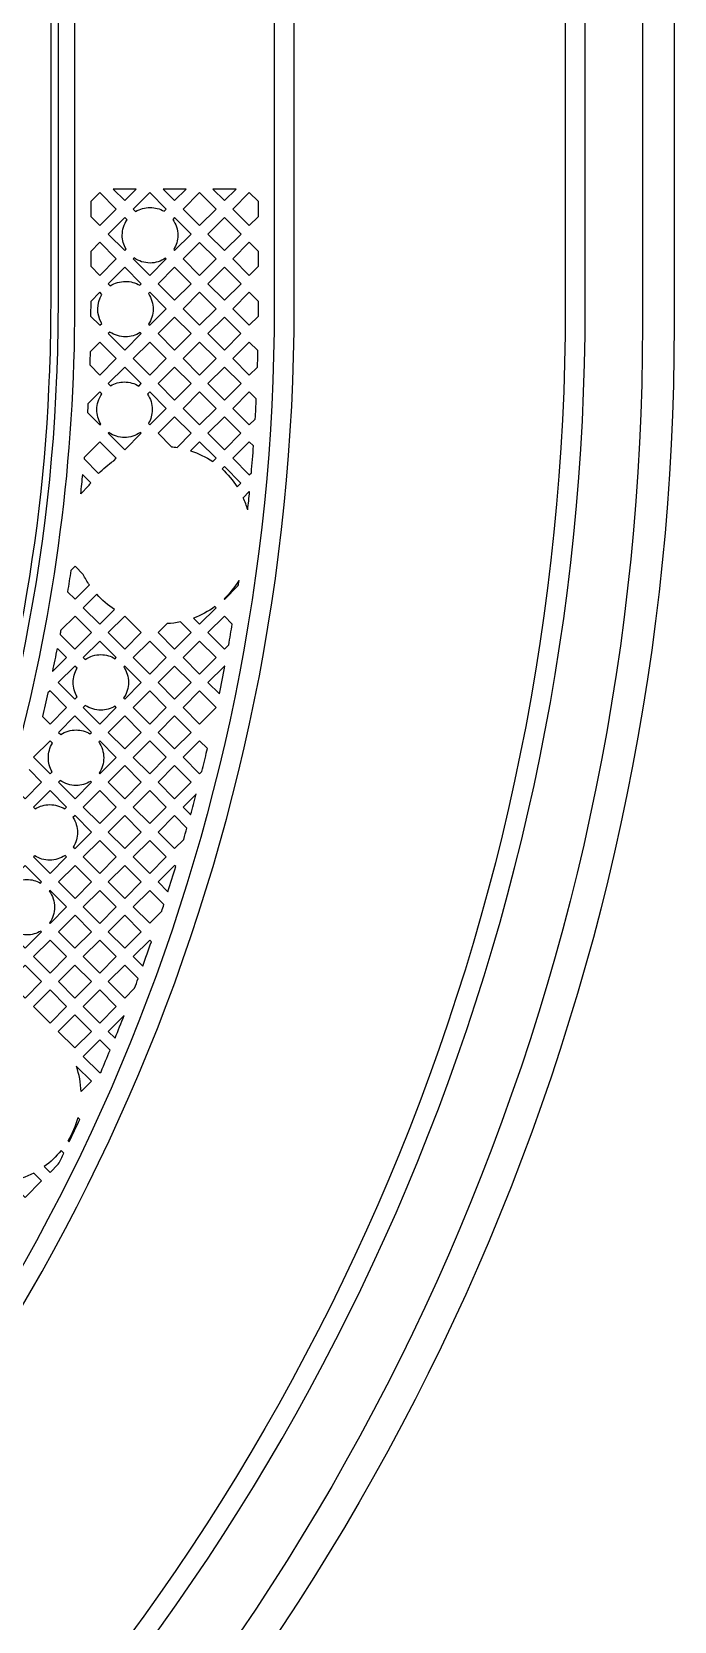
# Model space of a CAD drawing. Extents: x 726 to 3150, y -650 to 148.
# Drawn here: x 2612.29 to 2616.41, y -546.3 to -536.1 of the extents above; entities that cross this region are included whole.
import ezdxf

# ---------------------------------------------------------------- set-up
doc = ezdxf.new("R2010")
doc.units = 0
doc.layers.add('bak_bak_btr2-bcq2792', color=8, linetype='Continuous')
doc.layers.add('bak_outline', color=12, linetype='Continuous')

msp = doc.modelspace()

# ---------------------------------------------------------------- linework, layer by layer
at = {"layer": 'bak_bak_btr2-bcq2792'}
for p, q in [((2612.963, -537.114), (2612.815, -537.114)), ((2613.283, -537.114), (2613.135, -537.114)), ((2613.603, -537.114), (2613.454, -537.114)), ((2613.423, -540.279), (2613.496, -540.352)), ((2613.347, -540.994), (2613.263, -541.078)), ((2613.263, -541.078), (2613.312, -541.127)), ((2613.103, -541.558), (2613.166, -541.621)), ((2612.943, -542.037), (2613.004, -542.098)), ((2612.885, -542.415), (2612.783, -542.517)), ((2612.783, -542.517), (2612.827, -542.56)), ((2612.526, -543.218), (2612.533, -543.225))]:
    msp.add_line(p, q, dxfattribs=at)
for points in [[(2598, -555.381), (2598, -549.881, -0.196002), (2602.246, -539.466, 0.196006), (2603.017, -537.576), (2603.017, -506.983, -0.414216), (2603.814, -506.186), (2615.413, -506.186, -0.414216), (2616.21, -506.983), (2616.21, -537.991, -0.202307), (2611.708, -548.661, 0.202311), (2611.194, -549.881), (2611.194, -555.381, 0.202315), (2611.708, -556.601, -0.202307), (2616.21, -567.271), (2616.21, -588.803, -0.414217), (2615.413, -589.599), (2603.814, -589.599, -0.414217), (2603.017, -588.803), (2603.017, -567.686, 0.196007), (2602.246, -565.796, -0.196002)], [(2612.943, -537.242), (2612.959, -537.258, -0.137076), (2613.051, -537.232, -0.132503), (2613.141, -537.256), (2613.155, -537.242), (2613.049, -537.136)], [(2612.783, -537.402), (2612.889, -537.508), (2612.898, -537.499, -0.132503), (2612.873, -537.41, -0.1496), (2612.904, -537.31), (2612.889, -537.296)], [(2613.197, -537.308, -0.154144), (2613.229, -537.41, -0.137129), (2613.203, -537.502), (2613.209, -537.508), (2613.315, -537.402), (2613.209, -537.296)], [(2612.943, -537.562), (2613.049, -537.668), (2613.155, -537.562), (2613.151, -537.557, -0.149556), (2613.051, -537.588, -0.154143), (2612.949, -537.555)], [(2612.783, -537.721), (2612.796, -537.735, -0.145464), (2612.894, -537.706, -0.136486), (2612.985, -537.731), (2612.995, -537.721), (2612.889, -537.615)], [(2612.67, -537.928), (2612.729, -537.987), (2612.741, -537.975, -0.283141), (2612.743, -537.789), (2612.729, -537.775), (2612.671, -537.834)], [(2613.041, -537.784, -0.1502), (2613.071, -537.884, -0.145463), (2613.042, -537.981), (2613.049, -537.987), (2613.155, -537.881), (2613.049, -537.775)], [(2613.582, -537.881), (2613.688, -537.987), (2613.747, -537.929, 0.001284), (2613.747, -537.867), (2613.747, -537.834), (2613.688, -537.775)], [(2612.664, -538.242), (2612.729, -538.307), (2612.835, -538.201), (2612.729, -538.095), (2612.667, -538.158, -0.001881)], [(2612.783, -538.041), (2612.889, -538.147), (2612.995, -538.041), (2612.988, -538.034, -0.141252), (2612.894, -538.061, -0.150204), (2612.794, -538.031)], [(2613.582, -538.201), (2613.688, -538.307), (2613.741, -538.255, 0.002125), (2613.743, -538.15), (2613.688, -538.095)], [(2612.783, -538.361), (2612.798, -538.375, -0.133035), (2612.887, -538.351, -0.136751), (2612.979, -538.377), (2612.995, -538.361), (2612.889, -538.255)], [(2612.65, -538.547), (2612.729, -538.627), (2612.735, -538.621, -0.136739), (2612.71, -538.529, -0.153617), (2612.742, -538.427), (2612.729, -538.415), (2612.653, -538.491, -0.001288)], [(2613.035, -538.429, -0.14994), (2613.065, -538.529, -0.133025), (2613.041, -538.618), (2613.049, -538.627), (2613.155, -538.521), (2613.049, -538.415)], [(2613.582, -538.521), (2613.688, -538.627), (2613.726, -538.589, 0.002643), (2613.733, -538.459), (2613.688, -538.415)], [(2613.103, -538.68), (2613.188, -538.766, -0.016263), (2613.225, -538.771), (2613.315, -538.68), (2613.209, -538.574)], [(2612.783, -538.68), (2612.889, -538.786), (2612.995, -538.68), (2612.989, -538.675, -0.153615), (2612.887, -538.707, -0.149941), (2612.788, -538.676)], [(2612.628, -538.845), (2612.721, -538.938, -0.055658), (2612.818, -538.857), (2612.835, -538.84), (2612.729, -538.734), (2612.629, -538.835)], [(2613.311, -538.792, -0.069796), (2613.453, -538.862), (2613.475, -538.84), (2613.369, -538.734)], [(2613.582, -538.84), (2613.688, -538.946), (2613.701, -538.934, 0.003509), (2613.715, -538.761), (2613.688, -538.734)], [(2613.513, -538.909, -0.066355), (2613.611, -539.024), (2613.634, -539), (2613.528, -538.894)], [(2612.522, -539.698), (2612.57, -539.745), (2612.662, -539.653, -0.033722), (2612.623, -539.587), (2612.57, -539.533), (2612.543, -539.56, -0.003097)], [(2613.526, -539.743), (2613.529, -539.746), (2613.617, -539.657, 0.000699), (2613.622, -539.627), (2613.62, -539.625, -0.06656)], [(2612.623, -539.799), (2612.729, -539.905), (2612.824, -539.811, -0.066306), (2612.709, -539.713)], [(2613.329, -539.866), (2613.369, -539.905), (2613.475, -539.799), (2613.467, -539.792, -0.069056)], [(2612.474, -539.97), (2612.569, -540.065), (2612.675, -539.959), (2612.57, -539.853), (2612.479, -539.944, -0.000669)], [(2613.103, -539.959), (2613.209, -540.065), (2613.315, -539.959), (2613.246, -539.89, -0.037275), (2613.162, -539.901)], [(2613.423, -539.959), (2613.529, -540.065), (2613.556, -540.038, 0.002761), (2613.579, -539.904), (2613.529, -539.853)], [(2612.623, -540.119), (2612.635, -540.131, -0.15073), (2612.736, -540.1, -0.137808), (2612.828, -540.126), (2612.835, -540.119), (2612.729, -540.013)], [(2612.463, -540.279), (2612.569, -540.385), (2612.584, -540.371, -0.137804), (2612.558, -540.278, -0.135958), (2612.583, -540.187), (2612.569, -540.173)], [(2612.882, -540.378), (2612.889, -540.385), (2612.995, -540.279), (2612.889, -540.173), (2612.883, -540.179, -0.148889), (2612.913, -540.278, -0.150728)], [(2612.362, -540.497), (2612.41, -540.545), (2612.516, -540.439), (2612.41, -540.333), (2612.396, -540.346, -0.003421)], [(2612.623, -540.439), (2612.729, -540.545), (2612.835, -540.439), (2612.827, -540.431, -0.135952), (2612.736, -540.456, -0.148883), (2612.636, -540.426)], [(2612.464, -540.599), (2612.478, -540.613, -0.147835), (2612.577, -540.583, -0.133295), (2612.666, -540.608), (2612.675, -540.599), (2612.569, -540.493)], [(2612.304, -540.758), (2612.41, -540.864), (2612.423, -540.851, -0.133308), (2612.399, -540.761, -0.138868), (2612.425, -540.668), (2612.41, -540.652)], [(2612.722, -540.66, -0.153355), (2612.754, -540.761, -0.14783), (2612.725, -540.86), (2612.729, -540.864), (2612.835, -540.759), (2612.729, -540.653)], [(2613.263, -540.758), (2613.369, -540.864), (2613.384, -540.85, 0.002784), (2613.416, -540.716), (2613.416, -540.716), (2613.419, -540.703), (2613.369, -540.652)], [(2612.464, -540.918), (2612.57, -541.024), (2612.676, -540.918), (2612.67, -540.913, -0.138866), (2612.577, -540.939, -0.153348), (2612.475, -540.907)], [(2612.304, -541.078), (2612.315, -541.089, -0.139131), (2612.408, -541.062, -0.143002), (2612.504, -541.09), (2612.516, -541.078), (2612.41, -540.972)], [(2612.557, -541.144, -0.143717), (2612.586, -541.24, -0.139121), (2612.559, -541.334), (2612.57, -541.344), (2612.675, -541.238), (2612.57, -541.132)], [(2613.103, -541.238), (2613.209, -541.344), (2613.267, -541.285, 0.001573), (2613.288, -541.212), (2613.209, -541.132)], [(2612.144, -541.558), (2612.16, -541.574, -0.152566), (2612.261, -541.542, -0.129576), (2612.348, -541.565), (2612.356, -541.558), (2612.25, -541.452)], [(2612.304, -541.398), (2612.41, -541.504), (2612.516, -541.398), (2612.506, -541.388, -0.147578), (2612.408, -541.418, -0.143674), (2612.312, -541.39)], [(2612.405, -541.616, -0.157025), (2612.439, -541.72, -0.152571), (2612.407, -541.821), (2612.41, -541.824), (2612.516, -541.718), (2612.41, -541.612)], [(2612.943, -541.717), (2613.049, -541.823), (2613.126, -541.746, 0.00098), (2613.14, -541.703), (2613.049, -541.612)], [(2612.144, -541.877), (2612.25, -541.983), (2612.356, -541.877), (2612.351, -541.873, -0.134093), (2612.261, -541.898, -0.157032), (2612.157, -541.864)], [(2612.783, -542.197), (2612.889, -542.303), (2612.952, -542.24, 0.001379), (2612.975, -542.177), (2612.889, -542.091)], [(2612.623, -542.677), (2612.729, -542.783), (2612.737, -542.775, 0.003042), (2612.795, -542.637), (2612.729, -542.571)], [(2612.372, -543.384), (2612.41, -543.422), (2612.463, -543.369, 0.001616), (2612.498, -543.298), (2612.481, -543.281, -0.066182)], [(2612.148, -543.48), (2612.25, -543.582), (2612.356, -543.476), (2612.305, -543.425, -0.073373)]]:
    msp.add_lwpolyline(points, format="xyb", close=True, dxfattribs=at)
for points in [[(2615.843, -567.146, 0.033094), (2615.716, -565.229, -0.14432), (2615.702, -565.13, 0.021032), (2615.482, -563.928, -0.235174), (2615.446, -563.774, 0.030981), (2614.921, -562.054, -0.327235), (2614.845, -561.857, 0.032461), (2614.047, -560.15, -0.402734), (2613.926, -559.935, 0.026194), (2613.103, -558.656, -0.462809), (2612.943, -558.438, 0.021469), (2612.153, -557.472, -0.512225), (2611.959, -557.259, 0.004676), (2611.772, -557.062), (2611.763, -557.052, 0.007213), (2611.468, -556.755), (2611.442, -556.73, -0.047495), (2611.19, -556.429, -0.458967), (2611.052, -556.197, -0.11836), (2610.826, -555.257), (2610.826, -549.757, -0.202298), (2611.452, -548.274, 0.202302), (2615.843, -537.867), (2615.843, -506.856, -0.1755)], [(2615.715, -506.959), (2615.715, -537.867, -0.202308), (2611.363, -548.183, 0.202304), (2610.699, -549.757), (2610.699, -555.257, 0.118898), (2610.941, -556.259, 0.264777), (2611.083, -556.497, 0.049743), (2611.363, -556.831, -0.012228), (2611.855, -557.335, 0.308379), (2612.068, -557.568, -0.021115), (2612.837, -558.509, 0.268033), (2613.003, -558.735, -0.026221), (2613.819, -560.005, 0.214143), (2613.932, -560.205, -0.03315), (2614.738, -561.934, 0.130853), (2614.79, -562.068, -0.090345), (2615.715, -567.147)], [(2613.848, -509.441), (2613.848, -537.867, -0.202318), (2610.06, -546.845, 0.20223), (2608.832, -549.757), (2608.832, -555.257, 0.202295), (2610.061, -558.169, -0.202293), (2613.848, -567.147)], [(2613.976, -567.147, 0.202298), (2610.149, -558.078, -0.202305), (2608.959, -555.257), (2608.959, -549.757, -0.202305), (2610.149, -546.936, 0.202298), (2613.976, -537.867), (2613.976, -509.682, -0.126413)], [(2612.416, -567.147, 0.202305), (2609.061, -559.195, -0.202285), (2607.399, -555.257), (2607.399, -549.756, -0.202284), (2609.061, -545.819, 0.011048), (2609.404, -545.469, -0.043773), (2609.407, -545.466, -0.031626), (2609.409, -545.464, 0.011332), (2609.415, -545.458), (2609.424, -545.448, 0.017931), (2609.947, -544.847, 0.159449), (2612.403, -538.394), (2612.407, -538.31, 0.009958), (2612.416, -537.868), (2612.416, -510.168, -0.358834)], [(2612.461, -510.168), (2612.461, -537.868, -0.009958), (2612.452, -538.311, -0.191949), (2609.092, -545.851, 0.202271), (2607.444, -549.756), (2607.444, -555.257, 0.202287), (2609.092, -559.163, -0.00905), (2609.376, -559.45, -0.031945), (2610.291, -560.539, -0.159979), (2612.461, -567.147)], [(2612.569, -567.147, 0.159973), (2610.378, -560.475, 0.033004), (2609.421, -559.341, 0.006978), (2609.2, -559.118, -0.016435), (2609.198, -559.116, -0.011148), (2609.197, -559.114, -0.20427), (2607.552, -555.257), (2607.552, -549.756, -0.202302), (2609.168, -545.928, 0.011131), (2609.519, -545.571, -0.020546), (2609.522, -545.568, -0.025482), (2609.525, -545.564), (2609.536, -545.552, 0.016881), (2610.036, -544.98), (2610.067, -544.941, 0.041159), (2611.108, -543.412, 0.1296), (2612.569, -537.863), (2612.569, -510.768, -0.191832)], [(2612.607, -539.069), (2612.657, -539.018, -0.011642), (2612.672, -538.997), (2612.619, -538.944)], [(2613.678, -539.171, 0.002363), (2613.69, -539.055), (2613.688, -539.054), (2613.649, -539.094)], [(2613.496, -540.352, 0.003645), (2613.531, -540.175), (2613.529, -540.173), (2613.423, -540.279)], [(2613.166, -541.621, 0.003423), (2613.216, -541.459), (2613.209, -541.452), (2613.103, -541.558)], [(2613.004, -542.098, 0.003355), (2613.06, -541.942), (2613.049, -541.931), (2612.943, -542.037)], [(2612.533, -543.225, 0.003217), (2612.6, -543.081), (2612.589, -543.07)]]:
    msp.add_lwpolyline(points, format="xyb", dxfattribs=at)
for points in [[(2612.671, -537.289), (2612.729, -537.348), (2612.835, -537.242), (2612.729, -537.136), (2612.671, -537.194)], [(2613.263, -537.242), (2613.369, -537.348), (2613.475, -537.242), (2613.369, -537.136)], [(2613.583, -537.242), (2613.688, -537.348), (2613.747, -537.289), (2613.747, -537.194), (2613.688, -537.136)], [(2613.423, -537.402), (2613.529, -537.508), (2613.635, -537.402), (2613.529, -537.296)], [(2612.671, -537.609), (2612.729, -537.668), (2612.835, -537.562), (2612.729, -537.455), (2612.671, -537.514)], [(2613.263, -537.562), (2613.369, -537.667), (2613.475, -537.562), (2613.369, -537.456)], [(2613.582, -537.562), (2613.688, -537.668), (2613.747, -537.609), (2613.747, -537.514), (2613.688, -537.455)], [(2613.103, -537.721), (2613.209, -537.827), (2613.315, -537.721), (2613.209, -537.615)], [(2613.423, -537.721), (2613.529, -537.827), (2613.635, -537.721), (2613.529, -537.615)], [(2613.263, -537.881), (2613.369, -537.987), (2613.475, -537.881), (2613.369, -537.775)], [(2613.103, -538.041), (2613.209, -538.147), (2613.315, -538.041), (2613.209, -537.935)], [(2613.423, -538.041), (2613.529, -538.147), (2613.634, -538.041), (2613.529, -537.935)], [(2612.943, -538.201), (2613.049, -538.307), (2613.155, -538.201), (2613.049, -538.095)], [(2613.263, -538.201), (2613.369, -538.307), (2613.475, -538.201), (2613.369, -538.095)], [(2613.103, -538.361), (2613.209, -538.467), (2613.315, -538.361), (2613.209, -538.255)], [(2613.423, -538.361), (2613.529, -538.467), (2613.635, -538.361), (2613.529, -538.255)], [(2613.263, -538.521), (2613.369, -538.627), (2613.475, -538.521), (2613.369, -538.415)], [(2613.423, -538.68), (2613.528, -538.786), (2613.634, -538.68), (2613.529, -538.574)], [(2612.783, -539.959), (2612.889, -540.065), (2612.995, -539.959), (2612.889, -539.853)], [(2612.943, -540.119), (2613.049, -540.225), (2613.155, -540.119), (2613.049, -540.013)], [(2613.263, -540.119), (2613.369, -540.225), (2613.475, -540.119), (2613.369, -540.013)], [(2613.103, -540.279), (2613.209, -540.385), (2613.315, -540.279), (2613.209, -540.173)], [(2612.943, -540.439), (2613.049, -540.545), (2613.155, -540.439), (2613.049, -540.333)], [(2613.263, -540.439), (2613.369, -540.545), (2613.475, -540.439), (2613.369, -540.333)], [(2612.783, -540.599), (2612.889, -540.705), (2612.995, -540.599), (2612.889, -540.493)], [(2613.103, -540.599), (2613.209, -540.705), (2613.315, -540.599), (2613.209, -540.493)], [(2612.943, -540.759), (2613.049, -540.864), (2613.155, -540.758), (2613.049, -540.653)], [(2612.783, -540.918), (2612.889, -541.024), (2612.995, -540.918), (2612.889, -540.812)], [(2613.103, -540.918), (2613.209, -541.024), (2613.315, -540.918), (2613.209, -540.812)], [(2612.623, -541.078), (2612.729, -541.184), (2612.835, -541.078), (2612.729, -540.972)], [(2612.943, -541.078), (2613.049, -541.184), (2613.155, -541.078), (2613.049, -540.972)], [(2612.783, -541.238), (2612.889, -541.344), (2612.995, -541.238), (2612.889, -541.132)], [(2612.623, -541.398), (2612.729, -541.504), (2612.835, -541.398), (2612.729, -541.292)], [(2612.943, -541.398), (2613.049, -541.504), (2613.155, -541.398), (2613.049, -541.292)], [(2612.464, -541.558), (2612.57, -541.664), (2612.676, -541.558), (2612.57, -541.452)], [(2612.783, -541.558), (2612.889, -541.664), (2612.995, -541.558), (2612.889, -541.452)], [(2612.623, -541.718), (2612.729, -541.824), (2612.835, -541.717), (2612.729, -541.612)], [(2612.464, -541.877), (2612.569, -541.983), (2612.675, -541.877), (2612.57, -541.771)], [(2612.783, -541.877), (2612.889, -541.983), (2612.995, -541.877), (2612.889, -541.771)], [(2612.304, -542.037), (2612.41, -542.143), (2612.516, -542.037), (2612.41, -541.931)], [(2612.623, -542.037), (2612.729, -542.143), (2612.835, -542.037), (2612.729, -541.931)], [(2612.144, -542.197), (2612.25, -542.303), (2612.356, -542.197), (2612.25, -542.091)], [(2612.464, -542.197), (2612.569, -542.303), (2612.675, -542.197), (2612.569, -542.091)], [(2612.304, -542.357), (2612.41, -542.463), (2612.516, -542.357), (2612.41, -542.251)], [(2612.623, -542.357), (2612.729, -542.463), (2612.835, -542.357), (2612.729, -542.251)], [(2612.463, -542.517), (2612.569, -542.623), (2612.675, -542.517), (2612.569, -542.411)]]:
    msp.add_lwpolyline(points, close=True, dxfattribs=at)
for points in [[(2612.815, -537.114), (2612.889, -537.188), (2612.963, -537.114)], [(2613.135, -537.114), (2613.209, -537.188), (2613.283, -537.114)], [(2613.454, -537.114), (2613.529, -537.188), (2613.603, -537.114)], [(2612.426, -540.208), (2612.516, -540.119), (2612.457, -540.06)], [(2612.229, -541.003), (2612.25, -541.024), (2612.356, -540.918), (2612.275, -540.837)], [(2612.609, -542.903), (2612.675, -542.836), (2612.58, -542.741)]]:
    msp.add_lwpolyline(points, dxfattribs=at)
for centre, radius, start, end in [((2601.314, -537.866), 11.357, 353.9202, 354.5545), ((2613.132, -539.332), 0.569, 16.4056, 24.7851), ((2601.314, -537.866), 11.357, 348.0986, 348.8619), ((2601.314, -537.866), 12.433, 344.7954, 345.4299), ((2601.314, -537.866), 12.433, 337.8193, 338.5401), ((2612.04, -542.921), 0.569, 1.8403, 18.5242), ((2612.04, -542.921), 0.569, 328.5796, 344.8592)]:
    msp.add_arc(centre, radius, start, end, dxfattribs=at)
at = {"layer": 'bak_outline'}
msp.add_lwpolyline([(2603.814, -505.983), (2615.413, -505.983, -0.414215), (2616.413, -506.983), (2616.413, -537.991, -0.202312), (2611.85, -548.807, 0.202309), (2611.397, -549.881), (2611.397, -555.381, 0.202309), (2611.85, -556.456, -0.202312), (2616.413, -567.272), (2616.413, -588.803, -0.414215), (2615.413, -589.803), (2603.814, -589.803, -0.414215), (2602.814, -588.803), (2602.814, -567.686, 0.196013), (2602.101, -565.938, -0.196007), (2597.797, -555.381), (2597.797, -549.881, -0.196007), (2602.101, -539.324, 0.196013), (2602.814, -537.576), (2602.814, -506.983, -0.414215)], format="xyb", close=True, dxfattribs=at)

doc.saveas('drawing.dxf')
